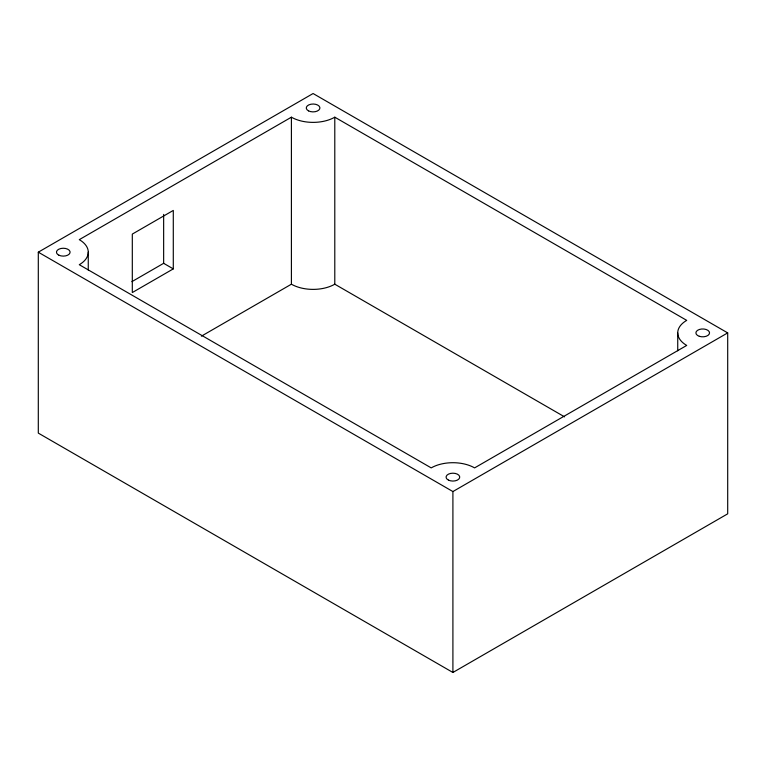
<?xml version="1.0" encoding="UTF-8"?>
<svg xmlns="http://www.w3.org/2000/svg" width="766" height="766" viewBox="0 0 766 766"><rect width="100%" height="100%" fill="white"/><g stroke="black" fill="none" stroke-linecap="round" stroke-linejoin="round"><path stroke-width="1.15" d="M38.3 252.177L313.093 93.529L727.7 332.894L727.7 513.823L452.907 672.471L38.3 433.106L38.3 252.177L452.907 491.552L727.7 332.894M291.406 117.188L79.281 239.653A30.678 17.714 0 0 1 79.281 264.701L431.21 467.892A30.678 17.714 0 0 1 474.594 467.892L686.719 345.428A30.678 17.714 0 0 1 686.719 320.37L334.79 117.188A30.678 17.714 0 0 1 291.406 117.188L291.406 284.196L201.381 336.169M131.886 281.649L163.646 263.312L173.288 268.885L173.288 210.43L132.307 234.09L132.307 292.545L173.288 268.885M291.406 284.196A30.678 17.714 0 0 0 334.79 284.196L564.58 416.857M677.738 332.894L677.738 350.79M452.907 491.552L452.907 672.471M334.79 117.188L334.79 284.196M163.646 214.403L163.646 263.312M88.262 252.177L88.262 270.072M58.963 255.231A6.817 3.935 0 0 0 70.012 252.818A6.817 3.935 0 0 0 60.868 248.5A6.817 3.935 0 0 0 58.963 255.231M699.31 336.303A6.817 3.935 0 0 0 709.536 332.894A6.817 3.935 0 0 0 699.31 329.485A6.817 3.935 0 0 0 699.31 336.303M448.503 480.138A6.817 3.935 0 0 0 459.619 477.821A6.817 3.935 0 0 0 450.59 473.426A6.817 3.935 0 0 0 448.503 480.138M308.516 110.869A6.817 3.935 0 0 0 319.757 108.782A6.817 3.935 0 0 0 311.015 104.205A6.817 3.935 0 0 0 308.516 110.869"/></g></svg>
